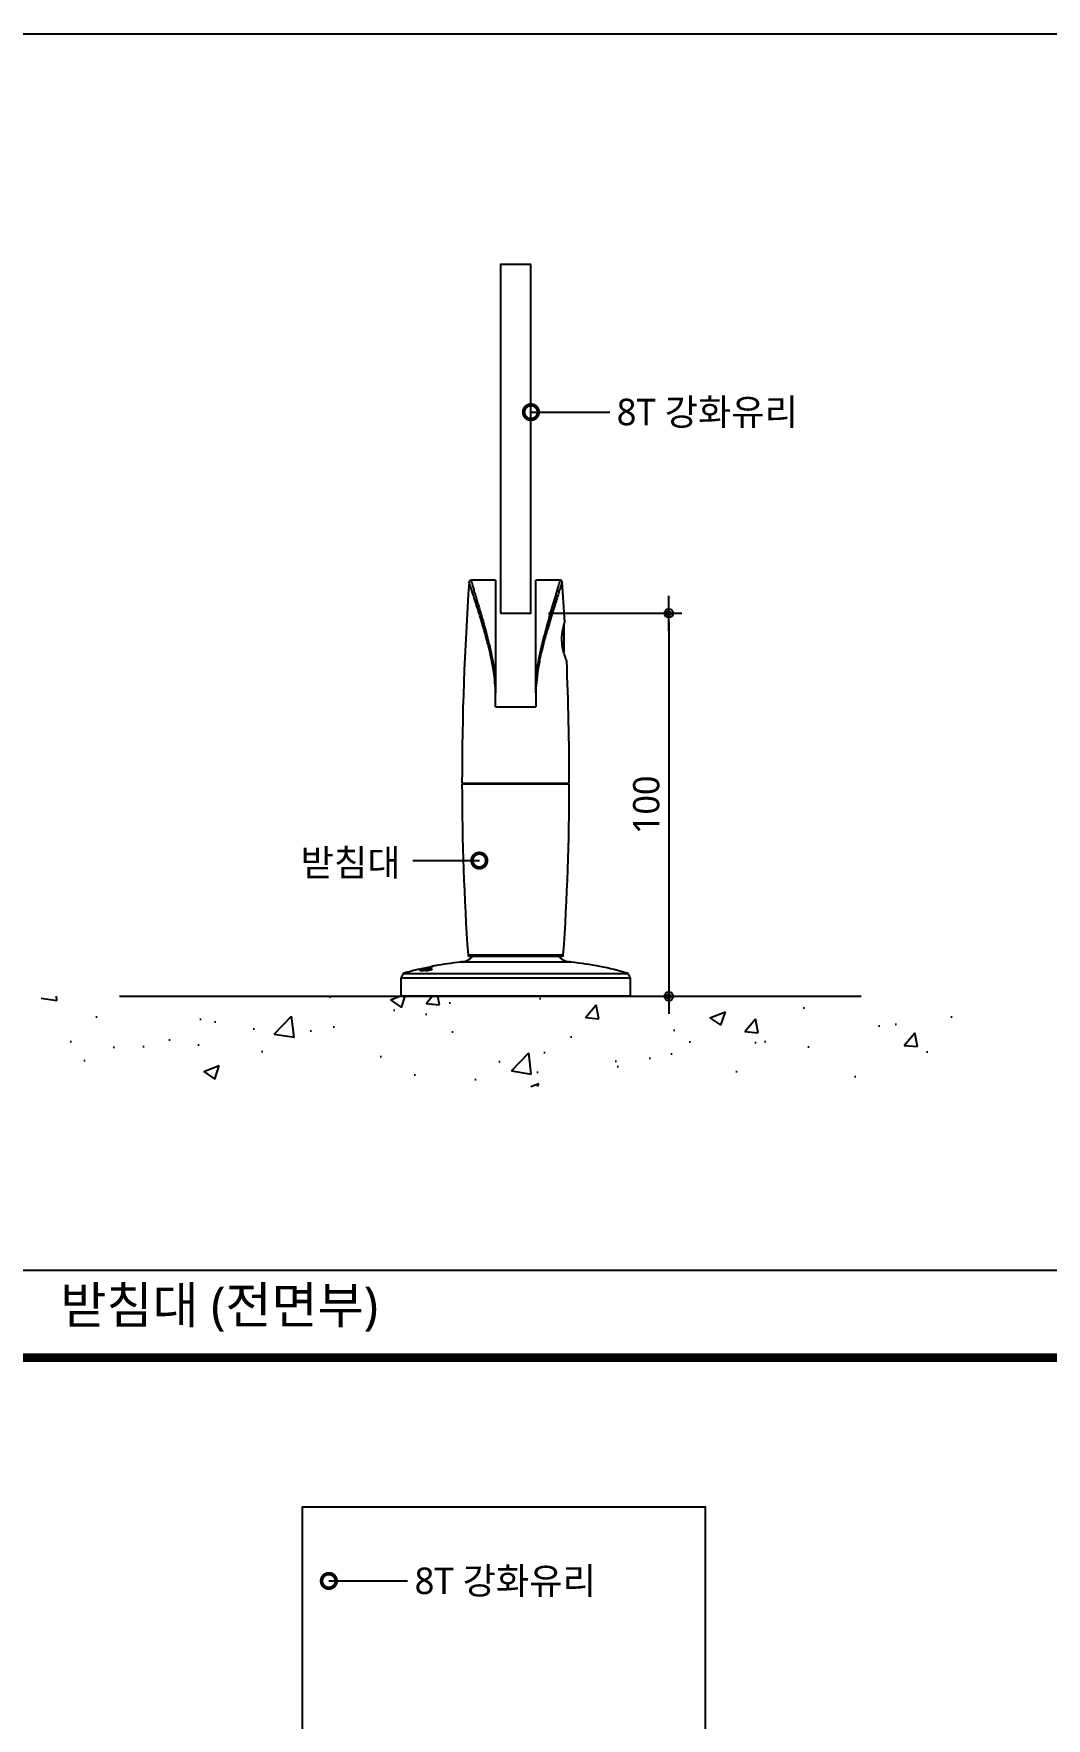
# Model space of a CAD drawing. Extents: x -256 to 8104, y -176 to 5714.
# Drawn here: x 4660 to 5818, y 3612 to 5538 of the extents above; entities that cross this region are included whole.
import ezdxf
from ezdxf.enums import TextEntityAlignment as Align

# ---------------------------------------------------------------- set-up
doc = ezdxf.new("R2010")
doc.units = 0
doc.header["$LTSCALE"] = 30
doc.layers.get('0').update_dxf_attribs({"linetype": 'CONTINUOUS'})
doc.layers.get('DEFPOINTS').update_dxf_attribs({"linetype": 'CONTINUOUS'})
for name, color, linetype in [('DIM', 7, 'CONTINUOUS'), ('TIT', 3, 'CONTINUOUS'), ('문자', 3, 'CONTINUOUS'), ('부자재', 4, 'CONTINUOUS'), ('치수', 1, 'CONTINUOUS'), ('판넬', 2, 'CONTINUOUS'), ('해치', 8, 'CONTINUOUS')]:
    doc.layers.add(name, color=color, linetype=linetype)
doc.styles.add('돋움', font='malgun.ttf')
doc.dimstyles.new('10', dxfattribs={"dimscale": 10, "dimtxt": 3, "dimasz": 1, "dimexe": 1.5, "dimexo": 2, "dimgap": 1, "dimtad": 1, "dimdec": 0, "dimlunit": 6, "dimtxsty": '돋움', "dimblk": 'DIMDOT', "dimcen": -1, "dimdle": 1.5, "dimclrt": 3, "dimazin": 3, "dimtfac": 1, "dimtdec": 0, "dimtix": 1, "dimtmove": 2, "dimatfit": 3, "dimldrblk": 'DIMDOT', "dimarcsym": 0})

# ---------------------------------------------------------------- blocks, each defined once
blk = doc.blocks.new('_DOTSMALL')
at = {"color": 0, "linetype": 'ByBlock', "const_width": 0.5}
blk.add_lwpolyline([(-0.0625, 0, 1), (0.0625, 0, 1)], format="xyb", close=True, dxfattribs=at)
blk = doc.blocks.new('A$C63EC304E')
at = {"layer": '치수', "color": 1, "xscale": 2.5, "yscale": 2.5, "zscale": 2.5, "rotation": 234.3098741996962}
blk.add_blockref('_DOTSMALL', (0.31, 0.31), dxfattribs=at)
blk = doc.blocks.new('A$C2BC9653E')
at = {"layer": '치수', "xscale": 0.3333333333333333, "yscale": 0.3333333333333333, "zscale": 0.3333333333333333}
blk.add_blockref('A$C63EC304E', (0, 0), dxfattribs=at)
blk = doc.blocks.new('A$C7FC71301')
at = {"layer": '치수', "rotation": 180}
blk.add_blockref('A$C2BC9653E', (0.208, 0.208), dxfattribs=at)
blk = doc.blocks.new('A$C4A20372B')
at = {"layer": '치수'}
blk.add_blockref('A$C7FC71301', (0, 0), dxfattribs=at)
blk = doc.blocks.new('A$C566469F5')
at = {"layer": '치수'}
blk.add_blockref('A$C4A20372B', (0, 0), dxfattribs=at)
blk = doc.blocks.new('A$C7E317CD4')
at = {"layer": '해치', "xscale": 2, "yscale": 2, "zscale": 2}
blk.add_blockref('A$C566469F5', (0, 0), dxfattribs=at)
blk = doc.blocks.new('A$C601D7F27')
at = {"layer": '치수'}
blk.add_blockref('A$C7E317CD4', (0, 0), dxfattribs=at)
blk = doc.blocks.new('A$C38802C08')
at = {"layer": '치수'}
blk.add_blockref('A$C601D7F27', (0, 0), dxfattribs=at)
blk = doc.blocks.new('U_T461_U')
at = {"color": 0, "lineweight": 25}
for p, q in [((-2.63, 54.3), (-5.82, 54.3)), ((-2.63, 54.3), (-2.63, 41.26)), ((5.82, 54.3), (2.62, 54.3)), ((2.62, 41.26), (2.62, 54.3)), ((6.27, 48.38), (6.27, 44.9)), ((-2.63, 37.8), (-2.63, 39.6)), ((2.62, 39.6), (2.62, 37.8)), ((-2.63, 37.8), (2.62, 37.8)), ((-7, 27.8), (7, 27.8)), ((0, 27.7), (-7, 27.7)), ((-6, 27.8), (-6, 27.7)), ((7, 27.7), (0, 27.7)), ((6, 27.7), (6, 27.8)), ((7.25, 4.45), (-7.25, 4.45)), ((-7.08, 4.5), (7.08, 4.5)), ((-6.22, 5.43), (6.22, 5.43)), ((5.97, 5.2), (-5.97, 5.2)), ((-14.67, 2.99), (-15, 2.36)), ((-15, 2.36), (-15, 0)), ((15, 2.36), (-15, 2.36)), ((-14.67, 2.99), (14.67, 2.99)), ((-12.26, 3.47), (-12.26, 3.48)), ((-11.73, 3.47), (-11.73, 3.48)), ((-11.68, 3.36), (-11.68, 3.35)), ((-11.59, 3.39), (-11.08, 3.51)), ((-11.37, 3.44), (-11.59, 3.39)), ((-11.59, 3.39), (-11.59, 3.39)), ((-11.59, 3.35), (-11.59, 3.36)), ((-11.54, 3.37), (-11.46, 3.39)), ((-11.54, 3.36), (-11.54, 3.37)), ((-11.43, 3.39), (-11.53, 3.37)), ((-11.46, 3.38), (-11.46, 3.39)), ((-11.42, 3.79), (-10.96, 3.88)), ((-10.96, 3.87), (-11.41, 3.78)), ((-11.41, 3.78), (-11.41, 3.79)), ((-11.34, 3.44), (-11.39, 3.43)), ((-11.37, 3.42), (-11.37, 3.44)), ((-11.37, 3.41), (-11.37, 3.42)), ((-11.13, 3.49), (-11.32, 3.45)), ((-11.32, 3.45), (-11.32, 3.43)), ((-11.32, 3.42), (-11.32, 3.43)), ((-11.22, 3.44), (-11.22, 3.44)), ((-11.2, 3.7), (-11.2, 3.71)), ((-11.08, 3.5), (-11.14, 3.48)), ((-11.13, 3.47), (-11.13, 3.49)), ((-11.13, 3.46), (-11.13, 3.47)), ((-11.08, 3.51), (-11.08, 3.49)), ((-11.03, 3.52), (-11, 3.52)), ((-10.96, 3.85), (-10.99, 3.85)), ((-10.98, 3.5), (-10.98, 3.51)), ((15, 2.36), (14.67, 2.99)), ((15, 0), (15, 2.36)), ((15, 0), (-15, 0))]:
    blk.add_line(p, q, dxfattribs=at)
for centre, radius, start, end in [((364.78, 27.8), 371.78, 175.949, 180), ((-364.78, 27.8), 371.78, 3.2373, 4.0504), ((-364.78, 27.8), 371.78, 0, 2.4676), ((309.81, 27.7), 316.81, 180, 184.0305), ((-309.81, 27.7), 316.81, 355.9695, 0), ((-3.11, -36.12), 40.78, 95.8321, 100.4917), ((-7.08, 4.38), 0.125, 93.0819, 147.303), ((-7.2, 6.7), 2.2, 273.0819, 317.0141), ((-5.97, 5.45), 0.25, 184.0305, 270), ((7.2, 6.7), 2.2, 222.9859, 266.9181), ((5.97, 5.45), 0.25, 270, 355.9695), ((7.07, 4.38), 0.125, 32.697, 86.9181), ((3.11, -36.12), 40.78, 73.5312, 84.1679), ((-3.11, -36.12), 40.78, 103.3187, 106.4688)]:
    blk.add_arc(centre, radius, start, end, dxfattribs=at)
for points, knots in [([(-5.82, 54.3), (-5.84, 54.3), (-5.88, 54.3), (-5.95, 54.27), (-6.01, 54.22), (-6.05, 54.16), (-6.07, 54.11), (-6.07, 54.08), (-6.07, 54.06)], [0, 0, 0, 0, 0.131336, 0.369714, 0.578046, 0.748845, 0.893285, 1, 1, 1, 1]), ([(-2.63, 39.6), (-2.63, 39.69), (-2.64, 40.25), (-2.72, 41.29), (-2.91, 42.71), (-3.18, 44.13), (-3.51, 45.56), (-3.89, 47), (-4.26, 48.3), (-4.59, 49.41), (-4.88, 50.35), (-5.18, 51.29), (-5.42, 52.06), (-5.62, 52.67), (-5.76, 53.09), (-5.88, 53.48), (-5.97, 53.76), (-6.03, 53.94), (-6.06, 54.04), (-6.07, 54.08), (-6.07, 54.07), (-6.07, 54.07)], [0, 0, 0, 0, 0.014806, 0.098279, 0.18177, 0.266747, 0.351733, 0.442749, 0.533753, 0.595659, 0.657599, 0.719447, 0.787929, 0.822825, 0.8577, 0.893646, 0.93036, 0.952412, 0.9749, 0.997045, 1, 1, 1, 1]), ([(-5.82, 54.3), (-5.82, 54.3), (-5.82, 54.31), (-5.81, 54.27), (-5.78, 54.16), (-5.73, 53.97), (-5.64, 53.67), (-5.51, 53.22), (-5.35, 52.67), (-5.16, 52.03), (-4.9, 51.15), (-4.56, 50.01), (-4.15, 48.59), (-3.76, 47.13), (-3.5, 46.11), (-3.27, 45.12), (-3.06, 44.15), (-2.79, 42.71), (-2.68, 41.74), (-2.63, 41.26)], [0, 0, 0, 0, 0.003668, 0.02985, 0.055507, 0.081187, 0.12211, 0.163123, 0.214001, 0.265077, 0.316102, 0.415422, 0.515076, 0.614947, 0.714565, 0.719461, 0.812971, 0.90654, 1, 1, 1, 1]), ([(2.62, 41.26), (2.69, 41.79), (2.81, 42.84), (3.11, 44.41), (3.46, 45.95), (3.82, 47.37), (4.18, 48.69), (4.52, 49.88), (4.86, 51.04), (5.14, 51.96), (5.34, 52.65), (5.48, 53.12), (5.6, 53.54), (5.7, 53.88), (5.77, 54.11), (5.8, 54.24), (5.82, 54.3), (5.82, 54.29), (5.82, 54.29)], [0, 0, 0, 0, 0.101997, 0.204205, 0.306473, 0.408553, 0.492484, 0.576652, 0.66058, 0.744183, 0.785269, 0.826403, 0.867377, 0.903095, 0.938742, 0.964135, 0.989509, 1, 1, 1, 1]), ([(6.07, 54.06), (6.07, 54.06), (6.07, 54.07), (6.05, 54.02), (6.01, 53.89), (5.95, 53.68), (5.85, 53.39), (5.75, 53.07), (5.6, 52.63), (5.38, 51.93), (5.07, 50.95), (4.71, 49.82), (4.35, 48.63), (3.97, 47.31), (3.58, 45.85), (3.2, 44.26), (2.89, 42.62), (2.75, 41.5), (2.66, 40.5), (2.64, 40.04), (2.62, 39.6)], [0, 0, 0, 0, 0.009522, 0.031127, 0.053264, 0.084234, 0.116026, 0.143369, 0.170725, 0.226703, 0.301888, 0.377151, 0.454523, 0.531913, 0.628414, 0.724916, 0.82303, 0.921111, 0.922751, 1, 1, 1, 1]), ([(6.07, 54.06), (6.07, 54.06), (6.07, 54.09), (6.06, 54.14), (6.02, 54.21), (5.96, 54.27), (5.89, 54.3), (5.84, 54.3), (5.82, 54.3)], [0, 0, 0, 0, 0.0019677, 0.1930346, 0.398509, 0.6227757, 0.8591755, 1, 1, 1, 1]), ([(6.65, 43.81), (6.65, 43.81), (6.66, 43.8), (6.64, 43.85), (6.59, 43.96), (6.53, 44.12), (6.44, 44.35), (6.35, 44.63), (6.25, 44.96), (6.16, 45.34), (6.09, 45.76), (6.04, 46.18), (6.03, 46.6), (6.04, 47), (6.07, 47.37), (6.12, 47.71), (6.19, 48.03), (6.25, 48.3), (6.32, 48.53), (6.37, 48.69), (6.4, 48.79), (6.4, 48.79), (6.4, 48.8)], [0, 0, 0, 0, 0.015161, 0.066687, 0.115231, 0.165069, 0.215878, 0.267978, 0.322242, 0.378054, 0.432486, 0.488737, 0.539348, 0.591552, 0.640348, 0.690442, 0.74154, 0.793983, 0.847537, 0.902697, 0.955174, 1, 1, 1, 1]), ([(-2.63, 41.26), (-2.63, 41.19), (-2.63, 40.83), (-2.63, 40.28), (-2.63, 39.8), (-2.63, 39.6)], [0, 0, 0, 0, 0.1289377, 0.6447521, 1, 1, 1, 1]), ([(2.62, 39.6), (2.62, 39.77), (2.62, 40.32), (2.62, 40.87), (2.62, 41.26)], [0, 0, 0, 0, 0.301895, 1, 1, 1, 1]), ([(-12.5, 3.51), (-12.22, 3.57), (-11.71, 3.69), (-11.2, 3.79), (-10.96, 3.84)], [0, 0, 0, 0, 0.5399722, 1, 1, 1, 1]), ([(-10.96, 3.83), (-11.32, 3.76), (-11.83, 3.65), (-12.35, 3.53), (-12.5, 3.49)], [0, 0, 0, 0, 0.699176, 1, 1, 1, 1]), ([(-12.5, 3.54), (-12.3, 3.59), (-11.93, 3.67), (-11.57, 3.75), (-11.41, 3.79)], [0, 0, 0, 0, 0.562894, 1, 1, 1, 1]), ([(-11.41, 3.78), (-11.7, 3.71), (-12.06, 3.64), (-12.42, 3.55), (-12.5, 3.53)], [0, 0, 0, 0, 0.784667, 1, 1, 1, 1]), ([(-12.5, 3.4), (-12.5, 3.42), (-12.5, 3.46), (-12.5, 3.49), (-12.5, 3.51)], [0, 0, 0, 0, 0.517166, 1, 1, 1, 1]), ([(-11.73, 3.41), (-11.79, 3.39), (-11.9, 3.37), (-12.07, 3.34), (-12.23, 3.33), (-12.35, 3.34), (-12.46, 3.36), (-12.49, 3.39), (-12.5, 3.4)], [0, 0, 0, 0, 0.083261, 0.167232, 0.266476, 0.444216, 0.719946, 1, 1, 1, 1]), ([(-11.2, 3.76), (-11.35, 3.73), (-11.71, 3.65), (-12.06, 3.57), (-12.26, 3.52)], [0, 0, 0, 0, 0.433721, 1, 1, 1, 1]), ([(-12.26, 3.52), (-12.26, 3.52), (-12.26, 3.51), (-12.26, 3.5), (-12.26, 3.5)], [0, 0, 0, 0, 0.89367, 1, 1, 1, 1]), ([(-12.26, 3.48), (-12.26, 3.47), (-12.25, 3.45), (-12.19, 3.43), (-12.09, 3.43), (-11.97, 3.44), (-11.86, 3.45), (-11.78, 3.47), (-11.73, 3.48)], [0, 0, 0, 0, 0.25056, 0.501563, 0.753883, 0.836964, 0.920856, 1, 1, 1, 1]), ([(-11.73, 3.47), (-11.77, 3.46), (-11.84, 3.45), (-11.94, 3.43), (-12.06, 3.42), (-12.17, 3.42), (-12.25, 3.44), (-12.26, 3.46), (-12.26, 3.47)], [0, 0, 0, 0, 0.067307, 0.134817, 0.231191, 0.426815, 0.709652, 1, 1, 1, 1]), ([(-10.96, 3.74), (-10.97, 3.73), (-10.99, 3.69), (-11.08, 3.63), (-11.17, 3.58), (-11.27, 3.54), (-11.41, 3.49), (-11.57, 3.45), (-11.68, 3.42), (-11.73, 3.41)], [0, 0, 0, 0, 0.248359, 0.496334, 0.622045, 0.746869, 0.83719, 0.928288, 1, 1, 1, 1]), ([(-11.73, 3.48), (-11.7, 3.49), (-11.63, 3.51), (-11.52, 3.54), (-11.42, 3.57), (-11.34, 3.6), (-11.26, 3.64), (-11.21, 3.68), (-11.2, 3.7), (-11.2, 3.71)], [0, 0, 0, 0, 0.067736, 0.135612, 0.239496, 0.370532, 0.502136, 0.748786, 1, 1, 1, 1]), ([(-11.2, 3.7), (-11.2, 3.69), (-11.21, 3.67), (-11.27, 3.63), (-11.37, 3.58), (-11.5, 3.53), (-11.61, 3.5), (-11.69, 3.48), (-11.73, 3.47)], [0, 0, 0, 0, 0.2484178, 0.4972745, 0.7473265, 0.8355223, 0.9246785, 1, 1, 1, 1]), ([(-10.99, 3.53), (-11.02, 3.53), (-11.08, 3.53), (-11.2, 3.51), (-11.33, 3.48), (-11.47, 3.45), (-11.59, 3.42), (-11.68, 3.38), (-11.73, 3.35), (-11.73, 3.34), (-11.69, 3.33), (-11.6, 3.34), (-11.49, 3.35), (-11.36, 3.37), (-11.23, 3.41), (-11.1, 3.44), (-11, 3.47), (-10.94, 3.5), (-10.92, 3.52), (-10.94, 3.53), (-10.98, 3.53), (-10.99, 3.53)], [0, 0, 0, 0, 0.051905, 0.103782, 0.156447, 0.210633, 0.266186, 0.322339, 0.377985, 0.432208, 0.484779, 0.53625, 0.587617, 0.639871, 0.693626, 0.748884, 0.804989, 0.860861, 0.91551, 0.968538, 1, 1, 1, 1]), ([(-11.72, 3.34), (-11.72, 3.34), (-11.72, 3.35), (-11.68, 3.37), (-11.63, 3.39), (-11.63, 3.39)], [0, 0, 0, 0, 0.394879, 0.858272, 1, 1, 1, 1]), ([(-11.08, 3.52), (-11.11, 3.51), (-11.17, 3.51), (-11.29, 3.49), (-11.41, 3.46), (-11.52, 3.43), (-11.61, 3.4), (-11.67, 3.37), (-11.68, 3.35), (-11.66, 3.34), (-11.6, 3.35), (-11.51, 3.36), (-11.4, 3.37), (-11.28, 3.4), (-11.17, 3.43), (-11.07, 3.46), (-11, 3.49), (-10.97, 3.51), (-10.98, 3.52), (-11.03, 3.52), (-11.07, 3.52), (-11.08, 3.52)], [0, 0, 0, 0, 0.052604, 0.105167, 0.158787, 0.213911, 0.269969, 0.325924, 0.380725, 0.433864, 0.485634, 0.536919, 0.58876, 0.641936, 0.696691, 0.752599, 0.808688, 0.863869, 0.917483, 0.969619, 1, 1, 1, 1]), ([(-11.62, 3.34), (-11.64, 3.34), (-11.67, 3.34), (-11.67, 3.34), (-11.67, 3.35)], [0, 0, 0, 0, 0.518507, 1, 1, 1, 1]), ([(-11.59, 3.36), (-11.58, 3.36), (-11.57, 3.36), (-11.55, 3.37), (-11.54, 3.37), (-11.54, 3.37)], [0, 0, 0, 0, 0.4858, 0.739534, 1, 1, 1, 1]), ([(-11.53, 3.37), (-11.54, 3.37), (-11.55, 3.36), (-11.57, 3.36), (-11.58, 3.35), (-11.59, 3.35)], [0, 0, 0, 0, 0.492748, 0.743596, 1, 1, 1, 1]), ([(-11.46, 3.39), (-11.45, 3.39), (-11.43, 3.4), (-11.4, 3.41), (-11.39, 3.41), (-11.38, 3.42), (-11.37, 3.42), (-11.37, 3.42)], [0, 0, 0, 0, 0.243695, 0.419702, 0.638869, 0.865212, 1, 1, 1, 1]), ([(-11.35, 3.42), (-11.35, 3.42), (-11.36, 3.41), (-11.38, 3.4), (-11.4, 3.4), (-11.42, 3.39), (-11.43, 3.39)], [0, 0, 0, 0, 0.265029, 0.505669, 0.76645, 1, 1, 1, 1]), ([(-11.37, 3.41), (-11.38, 3.41), (-11.38, 3.41), (-11.39, 3.4), (-11.39, 3.4)], [0, 0, 0, 0, 0.804126, 1, 1, 1, 1]), ([(-11.21, 3.44), (-11.24, 3.43), (-11.28, 3.42), (-11.32, 3.42), (-11.34, 3.42), (-11.34, 3.42), (-11.35, 3.42)], [0, 0, 0, 0, 0.502099, 0.677388, 0.853575, 1, 1, 1, 1]), ([(-11.32, 3.43), (-11.32, 3.43), (-11.32, 3.43), (-11.3, 3.43), (-11.28, 3.43), (-11.25, 3.44), (-11.23, 3.44), (-11.22, 3.44)], [0, 0, 0, 0, 0.239586, 0.479938, 0.63526, 0.826337, 1, 1, 1, 1]), ([(-11.31, 3.42), (-11.31, 3.42), (-11.32, 3.42), (-11.32, 3.42), (-11.32, 3.42)], [0, 0, 0, 0, 0.498836, 1, 1, 1, 1]), ([(-11.22, 3.44), (-11.21, 3.45), (-11.18, 3.45), (-11.15, 3.46), (-11.14, 3.47), (-11.13, 3.47), (-11.13, 3.47), (-11.13, 3.47)], [0, 0, 0, 0, 0.306641, 0.480651, 0.696916, 0.914546, 1, 1, 1, 1]), ([(-11.08, 3.49), (-11.08, 3.48), (-11.08, 3.48), (-11.11, 3.46), (-11.14, 3.45), (-11.18, 3.44), (-11.2, 3.44), (-11.21, 3.44)], [0, 0, 0, 0, 0.342784, 0.520732, 0.698452, 0.87973, 1, 1, 1, 1]), ([(-11.2, 3.74), (-11.2, 3.74), (-11.2, 3.74), (-11.2, 3.75), (-11.2, 3.76)], [0, 0, 0, 0, 0.053167, 1, 1, 1, 1]), ([(-11.13, 3.46), (-11.13, 3.46), (-11.13, 3.46), (-11.14, 3.46), (-11.14, 3.46)], [0, 0, 0, 0, 0.803633, 1, 1, 1, 1]), ([(-10.98, 3.5), (-10.98, 3.5), (-10.98, 3.49), (-11, 3.48), (-11.03, 3.47), (-11.03, 3.46)], [0, 0, 0, 0, 0.292298, 0.887466, 1, 1, 1, 1]), ([(-11, 3.52), (-10.97, 3.52), (-10.94, 3.52), (-10.94, 3.52), (-10.93, 3.51)], [0, 0, 0, 0, 0.679248, 1, 1, 1, 1]), ([(-10.53, 3.98), (-10.53, 3.98), (-10.53, 3.98), (-10.59, 3.96), (-10.7, 3.94), (-10.84, 3.92), (-10.94, 3.9), (-10.99, 3.89)], [0, 0, 0, 0, 0.139196, 0.360081, 0.582501, 0.808408, 1, 1, 1, 1]), ([(-10.63, 3.96), (-10.63, 3.96), (-10.63, 3.96), (-10.67, 3.95), (-10.76, 3.93), (-10.87, 3.91), (-10.95, 3.9), (-10.99, 3.89)], [0, 0, 0, 0, 0.128062, 0.351944, 0.577257, 0.806055, 1, 1, 1, 1]), ([(-10.96, 3.84), (-10.96, 3.83), (-10.96, 3.8), (-10.96, 3.76), (-10.96, 3.74)], [0, 0, 0, 0, 0.489523, 1, 1, 1, 1])]:
    blk.add_open_spline(points, degree=3, knots=knots, dxfattribs=at)
blk = doc.blocks.new('DIMDOT')
at = {"linetype": 'Continuous'}
blk.add_line((-2, 0), (2, 0), dxfattribs=at)
for radius in [0.5, 0.25]:
    blk.add_circle((0, 0), radius, dxfattribs=at)
blk = doc.blocks.new('*D29')
at = {"layer": 'DEFPOINTS', "color": 0}
for p in [(5228.6, 4875.6), (5228.6, 4437.5), (5386.1, 4437.5)]:
    blk.add_point(p, dxfattribs=at)
at = {"layer": 'DIM', "color": 0, "lineweight": -2}
for p, q in [((5248.6, 4875.6), (5401.1, 4875.6)), ((5386.1, 4865.6), (5386.1, 4447.5)), ((5248.6, 4437.5), (5401.1, 4437.5))]:
    blk.add_line(p, q, dxfattribs=at)
at = {"layer": 'DIM', "color": 0, "lineweight": -2, "xscale": 10, "yscale": 10, "zscale": 10}
for p, rotation in [((5386.1, 4875.6), 90), ((5386.1, 4437.5), 270)]:
    blk.add_blockref('DIMDOT', p, dxfattribs=dict(at, rotation=rotation))
at = {"layer": 'DIM', "color": 3, "insert": (5360.5, 4656.5), "char_height": 30, "attachment_point": 5, "rotation": 90, "style": '돋움'}
blk.add_mtext('100', dxfattribs=at)
blk = doc.blocks.new('URINAL_11')
at = {"layer": '해치'}
h = blk.add_hatch(dxfattribs=at)
h.set_pattern_fill('AR-CONC', color=256, style=0)
h.set_pattern_definition([(50, (3239.55, 2900.74), (182.185, -15.939), [19.05, -209.55]), (355, (3239.55, 2900.74), (-35.243, 191.057), [15.24, -167.64]), (100.451, (3254.73, 2899.42), (146.943, 175.117), [16.19, -178.09]), (46.184, (3239.55, 2951.54), (271.079, -42.042), [28.575, -314.325]), (96.636, (3262.14, 2948.04), (237.404, 247.426), [24.285, -267.135]), (351.184, (3239.55, 2951.54), (237.405, 247.425), [22.86, -251.46]), (21, (3264.95, 2938.84), (151.615, -102.2655), [19.05, -209.55]), (326, (3264.95, 2938.84), (61.802, 184.188), [15.24, -167.64]), (71.4514, (3277.58, 2930.32), (213.416, 81.923), [16.19, -178.09]), (37.5, (3239.546, 2900.744), (3.0886, 84.555), [0, -165.608, 0, -170.18, 0, -168.275]), (7.5, (3239.55, 2900.74), (66.8197, 100.1806), [0, -97.028, 0, -161.798, 0, -64.135]), (327.5, (3182.904, 2900.744), (135.5906, -5.7287), [0, -63.5, 0, -198.12, 0, -262.89]), (317.5, (3157.5, 2900.74), (148.129, 25.4265), [0, -82.55, 0, -131.572, 0, -186.69])])
h.paths.add_polyline_path([(5719.1, 4334.5), (5719.1, 4437.5), (4668.9, 4437.5), (4668.9, 4334.5)])
at = {"color": 2}
blk.add_line((4758.3, 4437.5), (5606, 4437.5), dxfattribs=at)
at = {"color": 8}
blk.add_line((2518.8, 4124.2), (5866.6, 4124.2), dxfattribs=at)
at = {"color": 2}
for points in [[(-0.7, 5538.4), (7251.6, 5538.4), (7251.6, 0.1), (-0.7, 0.1)], [(-0.7, 5538.4), (7251.6, 5538.4), (7251.6, 0.1), (-0.7, 0.1)], [(-0.7, 5538.4), (7981.2, 5538.4), (7981.2, 0.1), (-0.7, 0.1)]]:
    blk.add_lwpolyline(points, close=True, dxfattribs=at)
at = {"color": 8, "const_width": 10}
blk.add_lwpolyline([(2484.2, 4024.2), (5832, 4024.2)], dxfattribs=at)
at = {"layer": '치수'}
for p, q in [((5228.6, 5105.6), (5318.6, 5105.6)), ((5093.5, 4592.7), (5169.6, 4592.7)), ((4997.6, 3768.9), (5087.6, 3768.9))]:
    blk.add_line(p, q, dxfattribs=at)
at = {"layer": '판넬', "color": 1}
for points in [[(5193.6, 4875.6), (5228.6, 4875.6), (5228.6, 5274.6), (5193.6, 5274.6)], [(4967.2, 3538.9), (5428, 3538.9), (5428, 3853.3), (4967.2, 3853.3)]]:
    blk.add_lwpolyline(points, close=True, dxfattribs=at)
at = {"layer": '부자재', "xscale": 8.7624, "yscale": 8.7624}
blk.add_blockref('U_T461_U', (5211.1, 4437.5), dxfattribs=at)
at = {"layer": '해치', "xscale": 20, "yscale": 20}
for p in [(5224.4, 5101.4), (4993.4, 3764.7)]:
    blk.add_blockref('A$C38802C08', p, dxfattribs=at)
at = {"layer": '해치', "xscale": 20, "yscale": 20, "zscale": 20}
blk.add_blockref('A$C38802C08', (5165.4, 4588.6), dxfattribs=at)
at = {"layer": 'TIT', "style": '돋움'}
blk.add_text('받침대 (전면부)', height=42, dxfattribs=at).set_placement((5053.9, 4063.3), align=Align.RIGHT)
at = {"layer": '문자', "style": '돋움'}
for p in [(5326.6, 5090.6), (5095.6, 3753.9)]:
    blk.add_text('8T 강화유리', height=30.34, dxfattribs=at).set_placement(p)
blk.add_text('받침대', height=30.34, dxfattribs=at).set_placement((5022.4, 4590.8), align=Align.MIDDLE)
at = {"layer": 'DIM'}
dim = blk.add_linear_dim(base=(5386.1, 4437.5), p1=(5228.6, 4875.6), p2=(5228.6, 4437.5), angle=270, text='100', dimstyle='10', dxfattribs=at)
dim.commit()
dim.dimension.update_dxf_attribs({"geometry": '*D29', "text_midpoint": (5360.5, 4656.5)})

msp = doc.modelspace()

# ---------------------------------------------------------------- block references
msp.add_blockref('URINAL_11', (0, 0))

doc.saveas('drawing.dxf')
